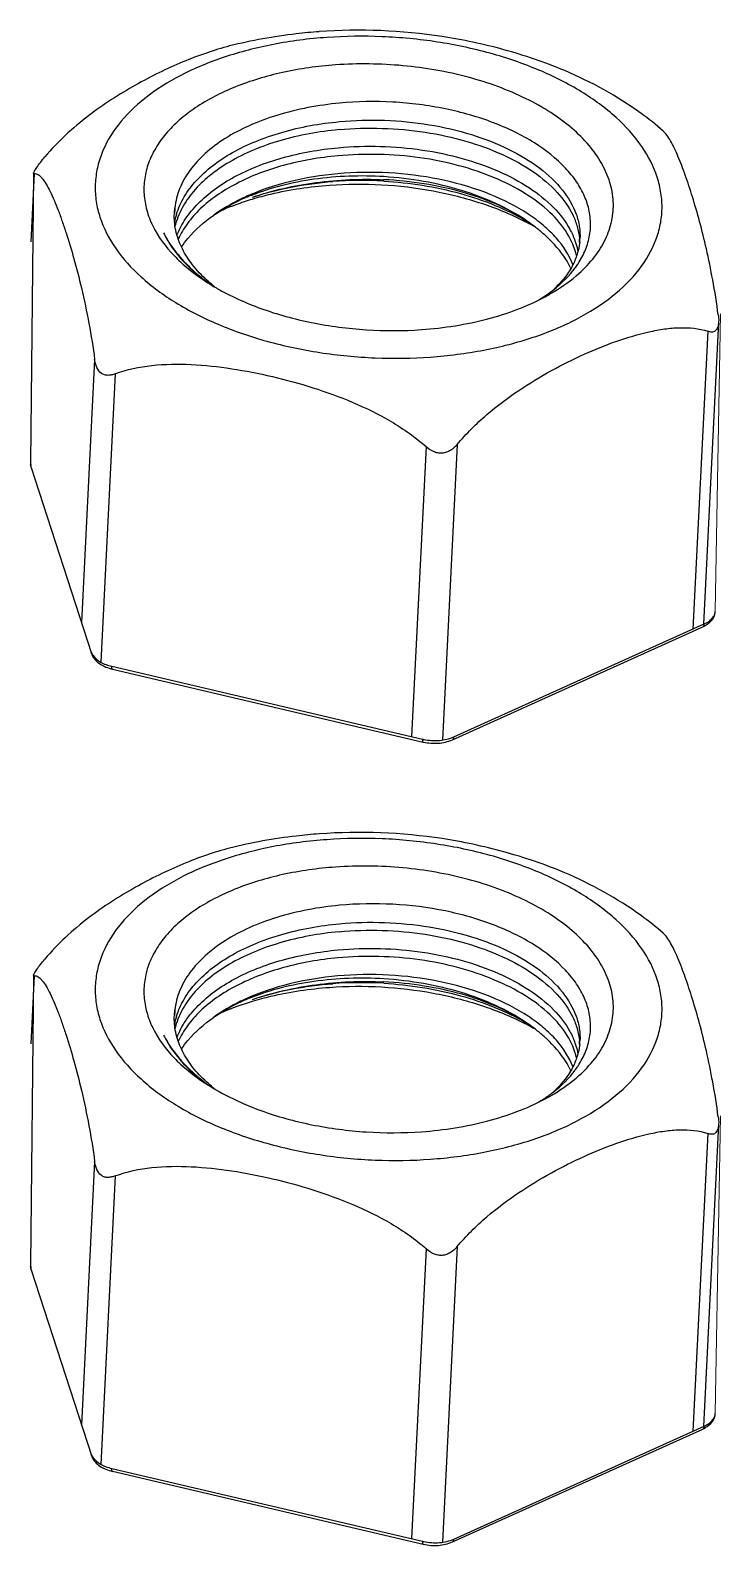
# Model space of a CAD drawing. Header units: millimetres. Extents: x 0 to 549, y 0 to 190.
# Drawn here: x 170.41 to 175.85, y 34.38 to 46.31 of the extents above; entities that cross this region are included whole.
import ezdxf

# ---------------------------------------------------------------- set-up
doc = ezdxf.new("R2010")
doc.units = ezdxf.units.MM

msp = doc.modelspace()

# ---------------------------------------------------------------- linework, layer by layer
at = {"color": 7, "linetype": 'Continuous'}
for p, q in [((170.437, 45.184), (170.412, 42.91)), ((170.443, 45.183), (170.416, 44.647)), ((173.195, 45.135), (173.194, 45.135)), ((171.546, 44.871), (171.55, 44.914)), ((171.546, 44.87), (171.546, 44.871)), ((171.987, 44.935), (171.853, 44.854)), ((171.563, 44.862), (171.563, 44.864)), ((174.736, 44.671), (174.736, 44.669)), ((175.746, 43.941), (175.628, 41.596)), ((175.832, 44.016), (175.712, 41.634)), ((170.918, 43.72), (170.814, 41.647)), ((171.08, 43.607), (170.966, 41.336)), ((173.528, 43.033), (173.413, 40.75)), ((173.773, 43.051), (173.657, 40.722)), ((170.412, 42.91), (170.416, 42.88)), ((170.417, 42.868), (170.416, 42.88)), ((170.417, 42.868), (170.892, 41.404)), ((173.735, 40.724), (175.707, 41.614)), ((173.746, 40.747), (175.719, 41.637)), ((170.892, 41.404), (170.891, 41.416)), ((171.053, 41.303), (173.501, 40.73)), ((171.058, 41.281), (173.506, 40.707)), ((170.437, 38.867), (170.412, 36.593)), ((170.443, 38.867), (170.416, 38.331)), ((173.195, 38.818), (173.194, 38.818)), ((171.546, 38.554), (171.55, 38.597)), ((171.546, 38.553), (171.546, 38.554)), ((171.563, 38.546), (171.563, 38.547)), ((171.987, 38.619), (171.853, 38.537)), ((174.736, 38.354), (174.736, 38.353)), ((175.746, 37.624), (175.628, 35.279)), ((175.832, 37.699), (175.712, 35.317)), ((170.918, 37.403), (170.814, 35.33)), ((171.08, 37.29), (170.966, 35.019)), ((173.528, 36.717), (173.413, 34.434)), ((173.773, 36.734), (173.657, 34.406)), ((170.412, 36.593), (170.416, 36.563)), ((170.417, 36.551), (170.416, 36.563)), ((170.417, 36.551), (170.892, 35.088)), ((173.735, 34.408), (175.707, 35.297)), ((173.746, 34.431), (175.719, 35.32)), ((170.892, 35.088), (170.891, 35.1)), ((171.053, 34.987), (173.501, 34.413)), ((171.058, 34.964), (173.506, 34.39))]:
    msp.add_line(p, q, dxfattribs=at)
at = {"lineweight": 13}
for p, q in [((175.806, 41.738), (175.848, 44.079)), ((175.806, 35.421), (175.848, 37.762))]:
    msp.add_line(p, q, dxfattribs=at)
at = {"color": 7, "linetype": 'Continuous'}
for centre, radius, start, end in [((172.999, 41.896), 4.416, 81.4746, 94.0626), ((173.019, 42.098), 3.031, 86.6852, 94.2788), ((172.097, 44.842), 0.551, 172.5335, 176.9726), ((172.702, 43.121), 1.937, 111.5218, 114.8547), ((172.11, 44.695), 0.573, 163.0481, 169.5818), ((173.369, 42.997), 2.038, 62.3032, 62.6683), ((173.509, 43.623), 1.439, 55.7566, 56.2012), ((173.466, 43.375), 1.669, 59.1541, 59.622), ((173.403, 43.06), 1.966, 59.8793, 62.3101), ((173.567, 43.705), 1.338, 52.0813, 55.8068), ((173.487, 43.41), 1.629, 58.1466, 59.1564), ((174.256, 44.63), 0.481, 1.4315, 4.6694), ((174.263, 44.693), 0.477, 353.8174, 357.109), ((174.111, 44.18), 0.612, 25.3039, 25.6317), ((174.115, 44.182), 0.608, 24.7645, 25.3041), ((174.126, 44.868), 0.718, 323.4374, 326.2445), ((172.729, 45.77), 1.714, 236.2045, 237.589), ((172.683, 45.536), 1.494, 232.6196, 234.2715), ((172.748, 45.588), 1.573, 231.8733, 233.7025), ((172.781, 45.853), 1.812, 237.5922, 240.0926), ((172.64, 45.271), 1.25, 231.1662, 231.6563), ((173.736, 45.309), 1.31, 301.3015, 302.8254), ((173.76, 45.272), 1.266, 302.8307, 303.4674), ((170.526, 42.904), 0.114, 177.135, 184.1285), ((170.528, 42.904), 0.117, 184.1546, 192.3439), ((170.532, 42.905), 0.121, 192.3493, 198.0069), ((175.61, 41.831), 0.238, 294.2249, 299.6054), ((170.982, 41.446), 0.0961, 198.0509, 204.5859), ((171.141, 41.633), 0.362, 254.8793, 256.8151), ((173.593, 41.122), 0.403, 256.8143, 258.0624), ((172.999, 35.579), 4.416, 81.4746, 94.0626), ((173.019, 35.781), 3.031, 86.6852, 94.2788), ((172.097, 38.525), 0.551, 172.5335, 176.9726), ((172.11, 38.379), 0.573, 163.0481, 169.5818), ((172.702, 36.805), 1.937, 111.5218, 114.8547), ((173.369, 36.68), 2.038, 62.3032, 62.6683), ((173.509, 37.306), 1.439, 55.7566, 56.2012), ((173.466, 37.059), 1.669, 59.1541, 59.622), ((173.403, 36.744), 1.966, 59.8793, 62.3101), ((173.567, 37.389), 1.338, 52.0813, 55.8068), ((173.487, 37.094), 1.629, 58.1466, 59.1564), ((174.256, 38.314), 0.481, 1.4315, 4.6694), ((174.263, 38.377), 0.477, 353.8174, 357.109), ((174.111, 37.864), 0.612, 25.3039, 25.6317), ((174.115, 37.866), 0.608, 24.7645, 25.3041), ((174.126, 38.552), 0.718, 323.4374, 326.2445), ((172.729, 39.454), 1.714, 236.2045, 237.589), ((172.683, 39.22), 1.494, 232.6196, 234.2715), ((172.748, 39.271), 1.573, 231.8733, 233.7025), ((172.781, 39.536), 1.812, 237.5922, 240.0926), ((172.64, 38.955), 1.25, 231.1662, 231.6563), ((173.736, 38.993), 1.31, 301.3015, 302.8254), ((173.76, 38.955), 1.266, 302.8307, 303.4674), ((170.526, 36.588), 0.114, 177.135, 184.1285), ((170.528, 36.588), 0.117, 184.1546, 192.3439), ((170.532, 36.589), 0.121, 192.3493, 198.0069), ((175.61, 35.514), 0.238, 294.2249, 299.6054), ((170.982, 35.13), 0.0961, 198.0509, 204.5859), ((171.141, 35.316), 0.362, 254.8793, 256.8151), ((173.593, 34.805), 0.403, 256.8143, 258.0624)]:
    msp.add_arc(centre, radius, start, end, dxfattribs=at)
for points, knots in [([(172.686, 46.3), (172.626, 46.296), (172.389, 46.274), (172.154, 46.232), (171.981, 46.188)], [0, 0, 0, 0, 0.253236, 1, 1, 1, 1]), ([(171.981, 46.188), (171.92, 46.172), (171.795, 46.134), (171.545, 46.038), (171.228, 45.883), (170.854, 45.642), (170.627, 45.435), (170.526, 45.314)], [0, 0, 0, 0, 0.111297, 0.226746, 0.468286, 0.725072, 1, 1, 1, 1]), ([(172.746, 46.255), (172.605, 46.245), (172.331, 46.21), (171.944, 46.111), (171.602, 45.97), (171.317, 45.792), (171.099, 45.582), (170.981, 45.38), (170.933, 45.213), (170.919, 45.088), (170.927, 44.962), (170.968, 44.792), (171.078, 44.581), (171.285, 44.354), (171.562, 44.153), (171.897, 43.984), (172.279, 43.853), (172.694, 43.766), (173.126, 43.724), (173.418, 43.728), (173.563, 43.738)], [0, 0, 0, 0, 0.075756, 0.147489, 0.213715, 0.273498, 0.326733, 0.374465, 0.397048, 0.419259, 0.441544, 0.464342, 0.51285, 0.567124, 0.627999, 0.695212, 0.767722, 0.843967, 0.922065, 1, 1, 1, 1]), ([(173.563, 43.738), (173.704, 43.749), (173.977, 43.784), (174.365, 43.882), (174.707, 44.023), (174.992, 44.202), (175.209, 44.412), (175.328, 44.614), (175.376, 44.78), (175.39, 44.905), (175.381, 45.031), (175.341, 45.202), (175.231, 45.413), (175.023, 45.64), (174.747, 45.841), (174.411, 46.01), (174.029, 46.14), (173.614, 46.228), (173.182, 46.269), (172.891, 46.265), (172.746, 46.255)], [0, 0, 0, 0, 0.075756, 0.147489, 0.213715, 0.273498, 0.326733, 0.374465, 0.397048, 0.419259, 0.441544, 0.464342, 0.51285, 0.567124, 0.627999, 0.695212, 0.767722, 0.843967, 0.922065, 1, 1, 1, 1]), ([(174.62, 45.994), (174.541, 46.027), (174.383, 46.087), (174.141, 46.161), (173.898, 46.22), (173.735, 46.25), (173.654, 46.263)], [0, 0, 0, 0, 0.253634, 0.504967, 0.753863, 1, 1, 1, 1]), ([(172.816, 46.039), (172.676, 46.029), (172.405, 45.991), (172.031, 45.88), (171.76, 45.742), (171.584, 45.608), (171.479, 45.502), (171.397, 45.389), (171.339, 45.269), (171.308, 45.145), (171.303, 45.019), (171.325, 44.892), (171.391, 44.721), (171.477, 44.607), (171.544, 44.537)], [0, 0, 0, 0, 0.166063, 0.320515, 0.459074, 0.52185, 0.580325, 0.634931, 0.686441, 0.735958, 0.784838, 0.834523, 0.886346, 1, 1, 1, 1]), ([(174.732, 44.397), (174.776, 44.437), (174.856, 44.52), (174.945, 44.661), (174.996, 44.81), (175.009, 44.964), (174.981, 45.118), (174.914, 45.269), (174.812, 45.413), (174.675, 45.547), (174.508, 45.67), (174.241, 45.819), (173.852, 45.959), (173.345, 46.047), (172.992, 46.051), (172.816, 46.039)], [0, 0, 0, 0, 0.054014, 0.103855, 0.150763, 0.196473, 0.242956, 0.292028, 0.34505, 0.402819, 0.465609, 0.533266, 0.680821, 0.839233, 1, 1, 1, 1]), ([(175.396, 45.518), (175.34, 45.567), (175.101, 45.756), (174.831, 45.904), (174.62, 45.994)], [0, 0, 0, 0, 0.245227, 1, 1, 1, 1]), ([(172.847, 45.738), (172.68, 45.722), (172.437, 45.677), (172.139, 45.567), (171.948, 45.467), (171.789, 45.349), (171.666, 45.216), (171.582, 45.07), (171.555, 44.965), (171.55, 44.914)], [0, 0, 0, 0, 0.30524, 0.446289, 0.577089, 0.696815, 0.805767, 0.905697, 1, 1, 1, 1]), ([(174.765, 44.542), (174.783, 44.578), (174.811, 44.652), (174.828, 44.771), (174.817, 44.89), (174.779, 45.008), (174.715, 45.123), (174.591, 45.274), (174.375, 45.443), (174.052, 45.597), (173.675, 45.704), (173.266, 45.756), (172.986, 45.751), (172.847, 45.738)], [0, 0, 0, 0, 0.045473, 0.089618, 0.133934, 0.179924, 0.228838, 0.281562, 0.399861, 0.535365, 0.68456, 0.841721, 1, 1, 1, 1]), ([(171.563, 44.864), (171.578, 44.911), (171.62, 45.006), (171.718, 45.134), (171.847, 45.251), (172.005, 45.355), (172.189, 45.442), (172.468, 45.538), (172.693, 45.578), (172.846, 45.592)], [0, 0, 0, 0, 0.095654, 0.198243, 0.30976, 0.431041, 0.561935, 0.701518, 1, 1, 1, 1]), ([(172.846, 45.592), (172.964, 45.603), (173.201, 45.61), (173.55, 45.576), (173.88, 45.5), (174.174, 45.386), (174.419, 45.24), (174.604, 45.069), (174.703, 44.903), (174.738, 44.768), (174.742, 44.702), (174.74, 44.669)], [0, 0, 0, 0, 0.153413, 0.306177, 0.453216, 0.589975, 0.71301, 0.820746, 0.914517, 0.957849, 1, 1, 1, 1]), ([(172.843, 45.529), (172.685, 45.515), (172.454, 45.473), (172.169, 45.373), (171.982, 45.281), (171.823, 45.172), (171.695, 45.05), (171.601, 44.915), (171.563, 44.817), (171.551, 44.768)], [0, 0, 0, 0, 0.30032, 0.44034, 0.571241, 0.69212, 0.802941, 0.904778, 1, 1, 1, 1]), ([(172.843, 45.529), (172.956, 45.54), (173.183, 45.546), (173.519, 45.516), (173.837, 45.447), (174.125, 45.343), (174.37, 45.209), (174.561, 45.049), (174.672, 44.895), (174.721, 44.767), (174.733, 44.703), (174.736, 44.671)], [0, 0, 0, 0, 0.151213, 0.302012, 0.447795, 0.58435, 0.708374, 0.818057, 0.913899, 0.957822, 1, 1, 1, 1]), ([(175.829, 44.071), (175.817, 44.163), (175.789, 44.337), (175.739, 44.582), (175.685, 44.8), (175.629, 44.994), (175.573, 45.165), (175.524, 45.294), (175.484, 45.383), (175.456, 45.438), (175.428, 45.483), (175.407, 45.508), (175.396, 45.518)], [0, 0, 0, 0, 0.183135, 0.346615, 0.492939, 0.624954, 0.744009, 0.849136, 0.895432, 0.936601, 0.971751, 1, 1, 1, 1]), ([(171.566, 44.697), (171.584, 44.743), (171.631, 44.832), (171.733, 44.954), (171.863, 45.065), (172.019, 45.162), (172.199, 45.245), (172.47, 45.335), (172.687, 45.373), (172.836, 45.387)], [0, 0, 0, 0, 0.096352, 0.199919, 0.31228, 0.434006, 0.564832, 0.703832, 1, 1, 1, 1]), ([(172.836, 45.387), (172.946, 45.397), (173.168, 45.404), (173.496, 45.376), (173.809, 45.31), (174.093, 45.211), (174.337, 45.083), (174.531, 44.93), (174.647, 44.781), (174.703, 44.657), (174.719, 44.594), (174.724, 44.564)], [0, 0, 0, 0, 0.149995, 0.299696, 0.444741, 0.581107, 0.705577, 0.816255, 0.91328, 0.957636, 1, 1, 1, 1]), ([(170.437, 45.187), (170.437, 45.189), (170.439, 45.194), (170.444, 45.204), (170.452, 45.217), (170.468, 45.24), (170.492, 45.273), (170.514, 45.3), (170.526, 45.314)], [0, 0, 0, 0, 0.040067, 0.108385, 0.207967, 0.336174, 0.650595, 1, 1, 1, 1]), ([(172.833, 45.323), (172.688, 45.31), (172.414, 45.263), (172.095, 45.144), (171.881, 45.016), (171.75, 44.911), (171.647, 44.795), (171.596, 44.709), (171.576, 44.665)], [0, 0, 0, 0, 0.294413, 0.56339, 0.685481, 0.798533, 0.902942, 1, 1, 1, 1]), ([(174.714, 44.537), (174.699, 44.598), (174.644, 44.724), (174.502, 44.89), (174.306, 45.036), (174.063, 45.159), (173.783, 45.253), (173.477, 45.314), (173.157, 45.34), (172.94, 45.333), (172.833, 45.323)], [0, 0, 0, 0, 0.087285, 0.185595, 0.297297, 0.422209, 0.558366, 0.70265, 0.851237, 1, 1, 1, 1]), ([(170.443, 45.183), (170.441, 45.183), (170.439, 45.183), (170.437, 45.185), (170.437, 45.186), (170.437, 45.187)], [0, 0, 0, 0, 0.530708, 0.737175, 1, 1, 1, 1]), ([(170.443, 45.183), (170.447, 45.184), (170.458, 45.183), (170.474, 45.175), (170.489, 45.163), (170.511, 45.139), (170.538, 45.098), (170.569, 45.04), (170.601, 44.971), (170.632, 44.893), (170.663, 44.807), (170.706, 44.68), (170.758, 44.505), (170.843, 44.175), (170.893, 43.909), (170.918, 43.72)], [0, 0, 0, 0, 0.009501, 0.020156, 0.032678, 0.047294, 0.082608, 0.125199, 0.173904, 0.227736, 0.285986, 0.348199, 0.483858, 0.635533, 1, 1, 1, 1]), ([(174.686, 44.463), (174.656, 44.541), (174.583, 44.652), (174.453, 44.778), (174.284, 44.903), (174.026, 45.033), (173.671, 45.139), (173.284, 45.195), (172.886, 45.195), (172.503, 45.141), (172.26, 45.066), (172.148, 45.018)], [0, 0, 0, 0, 0.088824, 0.13893, 0.193094, 0.312979, 0.445886, 0.586957, 0.730303, 0.869823, 1, 1, 1, 1]), ([(173.196, 45.159), (173.013, 45.17), (172.739, 45.161), (172.391, 45.093), (172.229, 45.042), (172.152, 45.011)], [0, 0, 0, 0, 0.518979, 0.76662, 1, 1, 1, 1]), ([(172.16, 44.997), (172.321, 45.052), (172.665, 45.129), (173.016, 45.143), (173.194, 45.135)], [0, 0, 0, 0, 0.489509, 1, 1, 1, 1]), ([(172.16, 44.997), (172.259, 45.03), (172.469, 45.084), (172.683, 45.112), (172.793, 45.121)], [0, 0, 0, 0, 0.487337, 1, 1, 1, 1]), ([(174.31, 44.819), (174.238, 44.866), (174.076, 44.951), (173.807, 45.045), (173.51, 45.109), (173.302, 45.13), (173.195, 45.135)], [0, 0, 0, 0, 0.221441, 0.465635, 0.72729, 1, 1, 1, 1]), ([(173.195, 45.124), (173.398, 45.112), (173.697, 45.066), (174.066, 44.941), (174.233, 44.86), (174.31, 44.815)], [0, 0, 0, 0, 0.524637, 0.770967, 1, 1, 1, 1]), ([(174.31, 44.819), (174.236, 44.868), (174.073, 44.957), (173.803, 45.058), (173.507, 45.128), (173.301, 45.152), (173.196, 45.159)], [0, 0, 0, 0, 0.226442, 0.472236, 0.732224, 1, 1, 1, 1]), ([(172.148, 45.018), (172.121, 45.007), (172.018, 44.96), (171.92, 44.903), (171.853, 44.854)], [0, 0, 0, 0, 0.262294, 1, 1, 1, 1]), ([(172.152, 45.011), (172.137, 45.006), (172.081, 44.983), (172.027, 44.957), (171.987, 44.935)], [0, 0, 0, 0, 0.256294, 1, 1, 1, 1]), ([(172.162, 44.983), (172.21, 44.998), (172.408, 45.051), (172.613, 45.081), (172.768, 45.092)], [0, 0, 0, 0, 0.240887, 1, 1, 1, 1]), ([(172.768, 45.092), (172.904, 45.102), (173.178, 45.104), (173.58, 45.056), (173.96, 44.96), (174.196, 44.864), (174.305, 44.807)], [0, 0, 0, 0, 0.258886, 0.517373, 0.766951, 1, 1, 1, 1]), ([(171.785, 44.359), (171.746, 44.397), (171.676, 44.473), (171.598, 44.601), (171.551, 44.734), (171.544, 44.825), (171.546, 44.87)], [0, 0, 0, 0, 0.278332, 0.53394, 0.771859, 1, 1, 1, 1]), ([(171.991, 44.924), (172.005, 44.929), (172.061, 44.951), (172.119, 44.97), (172.162, 44.983)], [0, 0, 0, 0, 0.245621, 1, 1, 1, 1]), ([(171.603, 44.606), (171.618, 44.629), (171.689, 44.724), (171.779, 44.802), (171.853, 44.854)], [0, 0, 0, 0, 0.233987, 1, 1, 1, 1]), ([(174.478, 44.685), (174.471, 44.692), (174.442, 44.718), (174.413, 44.743), (174.389, 44.761)], [0, 0, 0, 0, 0.244601, 1, 1, 1, 1]), ([(171.461, 44.716), (171.477, 44.682), (171.558, 44.541), (171.677, 44.425), (171.776, 44.349)], [0, 0, 0, 0, 0.230062, 1, 1, 1, 1]), ([(171.461, 44.716), (171.478, 44.682), (171.562, 44.544), (171.679, 44.427), (171.777, 44.35)], [0, 0, 0, 0, 0.232407, 1, 1, 1, 1]), ([(174.663, 44.445), (174.653, 44.467), (174.603, 44.556), (174.535, 44.633), (174.478, 44.685)], [0, 0, 0, 0, 0.233875, 1, 1, 1, 1]), ([(174.738, 44.642), (174.734, 44.61), (174.72, 44.545), (174.695, 44.485), (174.679, 44.455)], [0, 0, 0, 0, 0.491642, 1, 1, 1, 1]), ([(171.544, 44.537), (171.56, 44.52), (171.632, 44.45), (171.712, 44.388), (171.775, 44.346)], [0, 0, 0, 0, 0.238573, 1, 1, 1, 1]), ([(174.723, 44.469), (174.727, 44.475), (174.742, 44.499), (174.756, 44.523), (174.765, 44.542)], [0, 0, 0, 0, 0.25415, 1, 1, 1, 1]), ([(174.458, 44.216), (174.483, 44.232), (174.573, 44.297), (174.654, 44.375), (174.703, 44.441)], [0, 0, 0, 0, 0.267515, 1, 1, 1, 1]), ([(174.461, 44.211), (174.487, 44.225), (174.582, 44.279), (174.672, 44.343), (174.732, 44.397)], [0, 0, 0, 0, 0.263076, 1, 1, 1, 1]), ([(174.679, 44.455), (174.67, 44.438), (174.628, 44.369), (174.574, 44.308), (174.528, 44.266)], [0, 0, 0, 0, 0.237209, 1, 1, 1, 1]), ([(171.856, 44.298), (171.85, 44.303), (171.826, 44.322), (171.802, 44.343), (171.785, 44.359)], [0, 0, 0, 0, 0.254359, 1, 1, 1, 1]), ([(171.878, 44.282), (171.989, 44.218), (172.233, 44.108), (172.631, 43.999), (173.057, 43.944), (173.348, 43.944), (173.493, 43.955)], [0, 0, 0, 0, 0.230095, 0.479275, 0.739126, 1, 1, 1, 1]), ([(173.493, 43.955), (173.669, 43.967), (174.002, 44.019), (174.321, 44.136), (174.461, 44.211)], [0, 0, 0, 0, 0.52604, 1, 1, 1, 1]), ([(175.829, 44.071), (175.83, 44.066), (175.832, 44.048), (175.833, 44.029), (175.832, 44.015)], [0, 0, 0, 0, 0.257672, 1, 1, 1, 1]), ([(173.773, 43.051), (173.844, 43.135), (173.998, 43.287), (174.251, 43.477), (174.509, 43.633), (174.768, 43.762), (175.024, 43.866), (175.237, 43.93), (175.404, 43.961), (175.559, 43.975), (175.676, 43.965), (175.746, 43.941)], [0, 0, 0, 0, 0.147327, 0.287824, 0.421919, 0.550562, 0.674018, 0.791427, 0.847317, 0.900906, 1, 1, 1, 1]), ([(175.832, 44.015), (175.831, 44.007), (175.83, 43.992), (175.824, 43.967), (175.811, 43.946), (175.792, 43.936), (175.777, 43.934), (175.762, 43.936), (175.751, 43.939), (175.746, 43.941)], [0, 0, 0, 0, 0.166485, 0.3172, 0.55953, 0.66364, 0.768227, 0.879634, 1, 1, 1, 1]), ([(171.08, 43.607), (171.071, 43.603), (171.052, 43.597), (171.024, 43.593), (170.996, 43.597), (170.961, 43.613), (170.93, 43.657), (170.921, 43.698), (170.918, 43.72)], [0, 0, 0, 0, 0.124, 0.243206, 0.358897, 0.475089, 0.72442, 1, 1, 1, 1]), ([(171.08, 43.607), (171.172, 43.642), (171.373, 43.682), (171.682, 43.686), (172, 43.651), (172.32, 43.588), (172.639, 43.501), (172.954, 43.387), (173.257, 43.238), (173.444, 43.108), (173.528, 43.033)], [0, 0, 0, 0, 0.113928, 0.233666, 0.357027, 0.482733, 0.610196, 0.739216, 0.86954, 1, 1, 1, 1]), ([(173.655, 42.981), (173.643, 42.98), (173.619, 42.982), (173.575, 42.997), (173.545, 43.018), (173.528, 43.033)], [0, 0, 0, 0, 0.249658, 0.499424, 1, 1, 1, 1]), ([(173.773, 43.051), (173.758, 43.033), (173.732, 43.008), (173.69, 42.987), (173.666, 42.982), (173.655, 42.981)], [0, 0, 0, 0, 0.500543, 0.750728, 1, 1, 1, 1]), ([(175.719, 41.637), (175.731, 41.643), (175.754, 41.655), (175.782, 41.679), (175.801, 41.707), (175.806, 41.728), (175.806, 41.738)], [0, 0, 0, 0, 0.294307, 0.555132, 0.786484, 1, 1, 1, 1]), ([(175.727, 41.624), (175.748, 41.636), (175.778, 41.66), (175.801, 41.703), (175.806, 41.726), (175.806, 41.738)], [0, 0, 0, 0, 0.511056, 0.756475, 1, 1, 1, 1]), ([(175.707, 41.614), (175.711, 41.616), (175.717, 41.623), (175.719, 41.632), (175.719, 41.637)], [0, 0, 0, 0, 0.440885, 1, 1, 1, 1]), ([(170.892, 41.404), (170.897, 41.39), (170.913, 41.361), (170.949, 41.327), (170.994, 41.301), (171.029, 41.289), (171.047, 41.284)], [0, 0, 0, 0, 0.228884, 0.468403, 0.72505, 1, 1, 1, 1]), ([(170.895, 41.406), (170.896, 41.405), (170.899, 41.398), (170.903, 41.392), (170.906, 41.387)], [0, 0, 0, 0, 0.243215, 1, 1, 1, 1]), ([(170.906, 41.387), (170.921, 41.366), (170.968, 41.33), (171.022, 41.31), (171.053, 41.303)], [0, 0, 0, 0, 0.450074, 1, 1, 1, 1]), ([(171.058, 41.281), (171.057, 41.282), (171.054, 41.285), (171.053, 41.293), (171.054, 41.299), (171.053, 41.303)], [0, 0, 0, 0, 0.246221, 0.498556, 1, 1, 1, 1]), ([(173.506, 40.707), (173.504, 40.708), (173.502, 40.711), (173.501, 40.72), (173.502, 40.726), (173.501, 40.73)], [0, 0, 0, 0, 0.246221, 0.498556, 1, 1, 1, 1]), ([(173.506, 40.707), (173.545, 40.698), (173.623, 40.692), (173.7, 40.709), (173.735, 40.724)], [0, 0, 0, 0, 0.513773, 1, 1, 1, 1]), ([(173.509, 40.728), (173.55, 40.719), (173.631, 40.714), (173.711, 40.731), (173.746, 40.747)], [0, 0, 0, 0, 0.519809, 1, 1, 1, 1]), ([(173.735, 40.724), (173.738, 40.726), (173.745, 40.733), (173.746, 40.742), (173.746, 40.747)], [0, 0, 0, 0, 0.440885, 1, 1, 1, 1]), ([(172.686, 39.984), (172.626, 39.979), (172.389, 39.957), (172.154, 39.915), (171.981, 39.871)], [0, 0, 0, 0, 0.253236, 1, 1, 1, 1]), ([(171.981, 39.871), (171.92, 39.856), (171.795, 39.818), (171.545, 39.721), (171.228, 39.566), (170.854, 39.326), (170.627, 39.118), (170.526, 38.997)], [0, 0, 0, 0, 0.111297, 0.226746, 0.468286, 0.725072, 1, 1, 1, 1]), ([(172.746, 39.938), (172.605, 39.928), (172.331, 39.893), (171.944, 39.794), (171.602, 39.654), (171.317, 39.475), (171.099, 39.265), (170.981, 39.063), (170.933, 38.897), (170.919, 38.772), (170.927, 38.646), (170.968, 38.475), (171.078, 38.264), (171.285, 38.037), (171.562, 37.836), (171.897, 37.667), (172.279, 37.537), (172.694, 37.449), (173.126, 37.407), (173.418, 37.411), (173.563, 37.422)], [0, 0, 0, 0, 0.075756, 0.147489, 0.213715, 0.273498, 0.326733, 0.374465, 0.397048, 0.419259, 0.441544, 0.464342, 0.51285, 0.567124, 0.627999, 0.695212, 0.767722, 0.843967, 0.922065, 1, 1, 1, 1]), ([(173.563, 37.422), (173.704, 37.432), (173.977, 37.467), (174.365, 37.566), (174.707, 37.707), (174.992, 37.885), (175.209, 38.095), (175.328, 38.297), (175.376, 38.464), (175.39, 38.589), (175.381, 38.715), (175.341, 38.885), (175.231, 39.096), (175.023, 39.323), (174.747, 39.524), (174.411, 39.693), (174.029, 39.824), (173.614, 39.911), (173.182, 39.953), (172.891, 39.949), (172.746, 39.938)], [0, 0, 0, 0, 0.075756, 0.147489, 0.213715, 0.273498, 0.326733, 0.374465, 0.397048, 0.419259, 0.441544, 0.464342, 0.51285, 0.567124, 0.627999, 0.695212, 0.767722, 0.843967, 0.922065, 1, 1, 1, 1]), ([(174.62, 39.677), (174.541, 39.711), (174.383, 39.771), (174.141, 39.844), (173.898, 39.904), (173.735, 39.934), (173.654, 39.946)], [0, 0, 0, 0, 0.253634, 0.504967, 0.753863, 1, 1, 1, 1]), ([(172.816, 39.722), (172.676, 39.712), (172.405, 39.675), (172.031, 39.563), (171.76, 39.425), (171.584, 39.292), (171.479, 39.186), (171.397, 39.072), (171.339, 38.953), (171.308, 38.829), (171.303, 38.702), (171.325, 38.576), (171.391, 38.405), (171.477, 38.29), (171.544, 38.221)], [0, 0, 0, 0, 0.166063, 0.320515, 0.459074, 0.52185, 0.580325, 0.634931, 0.686441, 0.735958, 0.784838, 0.834523, 0.886346, 1, 1, 1, 1]), ([(174.732, 38.08), (174.776, 38.12), (174.856, 38.203), (174.945, 38.344), (174.996, 38.494), (175.009, 38.648), (174.981, 38.802), (174.914, 38.952), (174.812, 39.096), (174.675, 39.23), (174.508, 39.353), (174.241, 39.502), (173.852, 39.642), (173.345, 39.73), (172.992, 39.735), (172.816, 39.722)], [0, 0, 0, 0, 0.054014, 0.103855, 0.150763, 0.196473, 0.242956, 0.292028, 0.34505, 0.402819, 0.465609, 0.533266, 0.680821, 0.839233, 1, 1, 1, 1]), ([(175.396, 39.201), (175.34, 39.25), (175.101, 39.439), (174.831, 39.587), (174.62, 39.677)], [0, 0, 0, 0, 0.245227, 1, 1, 1, 1]), ([(172.847, 39.421), (172.68, 39.406), (172.437, 39.361), (172.139, 39.251), (171.948, 39.15), (171.789, 39.032), (171.666, 38.899), (171.582, 38.753), (171.555, 38.648), (171.55, 38.597)], [0, 0, 0, 0, 0.30524, 0.446289, 0.577089, 0.696815, 0.805767, 0.905697, 1, 1, 1, 1]), ([(174.765, 38.225), (174.783, 38.261), (174.811, 38.336), (174.828, 38.454), (174.817, 38.573), (174.779, 38.691), (174.715, 38.806), (174.591, 38.957), (174.375, 39.126), (174.052, 39.281), (173.675, 39.388), (173.266, 39.439), (172.986, 39.434), (172.847, 39.421)], [0, 0, 0, 0, 0.045473, 0.089618, 0.133934, 0.179924, 0.228838, 0.281562, 0.399861, 0.535365, 0.68456, 0.841721, 1, 1, 1, 1]), ([(171.563, 38.547), (171.578, 38.595), (171.62, 38.689), (171.718, 38.818), (171.847, 38.935), (172.005, 39.038), (172.189, 39.126), (172.468, 39.222), (172.693, 39.262), (172.846, 39.276)], [0, 0, 0, 0, 0.095654, 0.198243, 0.30976, 0.431041, 0.561935, 0.701518, 1, 1, 1, 1]), ([(172.846, 39.276), (172.964, 39.287), (173.201, 39.293), (173.55, 39.259), (173.88, 39.183), (174.174, 39.07), (174.419, 38.924), (174.604, 38.752), (174.703, 38.586), (174.738, 38.452), (174.742, 38.385), (174.74, 38.353)], [0, 0, 0, 0, 0.153413, 0.306177, 0.453216, 0.589975, 0.71301, 0.820746, 0.914517, 0.957849, 1, 1, 1, 1]), ([(172.843, 39.213), (172.685, 39.198), (172.454, 39.156), (172.169, 39.056), (171.982, 38.964), (171.823, 38.856), (171.695, 38.733), (171.601, 38.599), (171.563, 38.501), (171.551, 38.452)], [0, 0, 0, 0, 0.30032, 0.44034, 0.571241, 0.69212, 0.802941, 0.904778, 1, 1, 1, 1]), ([(172.843, 39.213), (172.956, 39.223), (173.183, 39.23), (173.519, 39.2), (173.837, 39.131), (174.125, 39.027), (174.37, 38.892), (174.561, 38.733), (174.672, 38.578), (174.721, 38.45), (174.733, 38.386), (174.736, 38.354)], [0, 0, 0, 0, 0.151213, 0.302012, 0.447795, 0.58435, 0.708374, 0.818057, 0.913899, 0.957822, 1, 1, 1, 1]), ([(175.829, 37.755), (175.817, 37.847), (175.789, 38.021), (175.739, 38.266), (175.685, 38.483), (175.629, 38.677), (175.573, 38.849), (175.524, 38.977), (175.484, 39.066), (175.456, 39.122), (175.428, 39.167), (175.407, 39.192), (175.396, 39.201)], [0, 0, 0, 0, 0.183135, 0.346615, 0.492939, 0.624954, 0.744009, 0.849136, 0.895432, 0.936601, 0.971751, 1, 1, 1, 1]), ([(171.566, 38.381), (171.584, 38.426), (171.631, 38.516), (171.733, 38.638), (171.863, 38.748), (172.019, 38.845), (172.199, 38.928), (172.47, 39.018), (172.687, 39.056), (172.836, 39.07)], [0, 0, 0, 0, 0.096352, 0.199919, 0.31228, 0.434006, 0.564832, 0.703832, 1, 1, 1, 1]), ([(172.836, 39.07), (172.946, 39.08), (173.168, 39.087), (173.496, 39.059), (173.809, 38.994), (174.093, 38.895), (174.337, 38.766), (174.531, 38.613), (174.647, 38.464), (174.703, 38.34), (174.719, 38.278), (174.724, 38.247)], [0, 0, 0, 0, 0.149995, 0.299696, 0.444741, 0.581107, 0.705577, 0.816255, 0.91328, 0.957636, 1, 1, 1, 1]), ([(170.437, 38.87), (170.437, 38.872), (170.439, 38.878), (170.444, 38.887), (170.452, 38.9), (170.468, 38.924), (170.492, 38.957), (170.514, 38.984), (170.526, 38.997)], [0, 0, 0, 0, 0.040067, 0.108385, 0.207967, 0.336174, 0.650595, 1, 1, 1, 1]), ([(172.833, 39.007), (172.688, 38.994), (172.414, 38.946), (172.095, 38.827), (171.881, 38.7), (171.75, 38.594), (171.647, 38.478), (171.596, 38.392), (171.576, 38.348)], [0, 0, 0, 0, 0.294413, 0.56339, 0.685481, 0.798533, 0.902942, 1, 1, 1, 1]), ([(174.714, 38.22), (174.699, 38.282), (174.644, 38.408), (174.502, 38.573), (174.306, 38.72), (174.063, 38.842), (173.783, 38.936), (173.477, 38.998), (173.157, 39.024), (172.94, 39.017), (172.833, 39.007)], [0, 0, 0, 0, 0.087285, 0.185595, 0.297297, 0.422209, 0.558366, 0.70265, 0.851237, 1, 1, 1, 1]), ([(170.443, 38.867), (170.441, 38.867), (170.439, 38.866), (170.437, 38.868), (170.437, 38.87), (170.437, 38.87)], [0, 0, 0, 0, 0.530708, 0.737175, 1, 1, 1, 1]), ([(170.443, 38.867), (170.447, 38.867), (170.458, 38.866), (170.474, 38.859), (170.489, 38.846), (170.511, 38.822), (170.538, 38.782), (170.569, 38.723), (170.601, 38.654), (170.632, 38.576), (170.663, 38.49), (170.706, 38.363), (170.758, 38.188), (170.843, 37.858), (170.893, 37.592), (170.918, 37.403)], [0, 0, 0, 0, 0.009501, 0.020156, 0.032678, 0.047294, 0.082608, 0.125199, 0.173904, 0.227736, 0.285986, 0.348199, 0.483858, 0.635533, 1, 1, 1, 1]), ([(174.686, 38.146), (174.656, 38.224), (174.583, 38.336), (174.453, 38.461), (174.284, 38.586), (174.026, 38.716), (173.671, 38.822), (173.284, 38.878), (172.886, 38.879), (172.503, 38.824), (172.26, 38.749), (172.148, 38.702)], [0, 0, 0, 0, 0.088824, 0.13893, 0.193094, 0.312979, 0.445886, 0.586957, 0.730303, 0.869823, 1, 1, 1, 1]), ([(173.196, 38.842), (173.013, 38.853), (172.739, 38.844), (172.391, 38.777), (172.229, 38.725), (172.152, 38.695)], [0, 0, 0, 0, 0.518979, 0.76662, 1, 1, 1, 1]), ([(172.16, 38.68), (172.321, 38.735), (172.665, 38.812), (173.016, 38.827), (173.194, 38.818)], [0, 0, 0, 0, 0.489509, 1, 1, 1, 1]), ([(172.16, 38.68), (172.259, 38.713), (172.469, 38.768), (172.683, 38.796), (172.793, 38.804)], [0, 0, 0, 0, 0.487337, 1, 1, 1, 1]), ([(172.768, 38.775), (172.904, 38.785), (173.178, 38.787), (173.58, 38.739), (173.96, 38.644), (174.196, 38.547), (174.305, 38.491)], [0, 0, 0, 0, 0.258886, 0.517373, 0.766951, 1, 1, 1, 1]), ([(174.31, 38.502), (174.238, 38.549), (174.076, 38.634), (173.807, 38.728), (173.51, 38.792), (173.302, 38.813), (173.195, 38.818)], [0, 0, 0, 0, 0.221441, 0.465635, 0.72729, 1, 1, 1, 1]), ([(173.195, 38.807), (173.398, 38.796), (173.697, 38.749), (174.066, 38.625), (174.233, 38.544), (174.31, 38.499)], [0, 0, 0, 0, 0.524637, 0.770967, 1, 1, 1, 1]), ([(174.31, 38.502), (174.236, 38.552), (174.073, 38.641), (173.803, 38.741), (173.507, 38.811), (173.301, 38.835), (173.196, 38.842)], [0, 0, 0, 0, 0.226442, 0.472236, 0.732224, 1, 1, 1, 1]), ([(172.148, 38.702), (172.121, 38.69), (172.018, 38.644), (171.92, 38.586), (171.853, 38.537)], [0, 0, 0, 0, 0.262294, 1, 1, 1, 1]), ([(172.152, 38.695), (172.137, 38.689), (172.081, 38.666), (172.027, 38.64), (171.987, 38.619)], [0, 0, 0, 0, 0.256294, 1, 1, 1, 1]), ([(171.991, 38.607), (172.005, 38.613), (172.061, 38.634), (172.119, 38.653), (172.162, 38.667)], [0, 0, 0, 0, 0.245621, 1, 1, 1, 1]), ([(172.162, 38.667), (172.21, 38.681), (172.408, 38.734), (172.613, 38.764), (172.768, 38.775)], [0, 0, 0, 0, 0.240887, 1, 1, 1, 1]), ([(171.785, 38.043), (171.746, 38.08), (171.676, 38.157), (171.598, 38.285), (171.551, 38.418), (171.544, 38.509), (171.546, 38.553)], [0, 0, 0, 0, 0.278332, 0.53394, 0.771859, 1, 1, 1, 1]), ([(171.603, 38.29), (171.618, 38.313), (171.689, 38.407), (171.779, 38.486), (171.853, 38.537)], [0, 0, 0, 0, 0.233987, 1, 1, 1, 1]), ([(174.478, 38.369), (174.471, 38.375), (174.442, 38.402), (174.413, 38.427), (174.389, 38.445)], [0, 0, 0, 0, 0.244601, 1, 1, 1, 1]), ([(171.461, 38.399), (171.477, 38.366), (171.558, 38.225), (171.677, 38.108), (171.776, 38.032)], [0, 0, 0, 0, 0.230062, 1, 1, 1, 1]), ([(171.461, 38.399), (171.478, 38.366), (171.562, 38.227), (171.679, 38.11), (171.777, 38.034)], [0, 0, 0, 0, 0.232407, 1, 1, 1, 1]), ([(174.663, 38.129), (174.653, 38.15), (174.603, 38.239), (174.535, 38.316), (174.478, 38.369)], [0, 0, 0, 0, 0.233875, 1, 1, 1, 1]), ([(174.738, 38.325), (174.734, 38.293), (174.72, 38.229), (174.695, 38.168), (174.679, 38.139)], [0, 0, 0, 0, 0.491642, 1, 1, 1, 1]), ([(171.544, 38.221), (171.56, 38.203), (171.632, 38.133), (171.712, 38.072), (171.775, 38.029)], [0, 0, 0, 0, 0.238573, 1, 1, 1, 1]), ([(174.723, 38.153), (174.727, 38.159), (174.742, 38.182), (174.756, 38.207), (174.765, 38.225)], [0, 0, 0, 0, 0.25415, 1, 1, 1, 1]), ([(174.458, 37.899), (174.483, 37.916), (174.573, 37.98), (174.654, 38.059), (174.703, 38.124)], [0, 0, 0, 0, 0.267515, 1, 1, 1, 1]), ([(174.461, 37.894), (174.487, 37.908), (174.582, 37.962), (174.672, 38.026), (174.732, 38.08)], [0, 0, 0, 0, 0.263076, 1, 1, 1, 1]), ([(174.679, 38.139), (174.67, 38.122), (174.628, 38.052), (174.574, 37.991), (174.528, 37.95)], [0, 0, 0, 0, 0.237209, 1, 1, 1, 1]), ([(171.856, 37.981), (171.85, 37.986), (171.826, 38.006), (171.802, 38.027), (171.785, 38.043)], [0, 0, 0, 0, 0.254359, 1, 1, 1, 1]), ([(171.878, 37.966), (171.989, 37.902), (172.233, 37.792), (172.631, 37.683), (173.057, 37.627), (173.348, 37.628), (173.493, 37.638)], [0, 0, 0, 0, 0.230095, 0.479275, 0.739126, 1, 1, 1, 1]), ([(173.493, 37.638), (173.669, 37.651), (174.002, 37.703), (174.321, 37.82), (174.461, 37.894)], [0, 0, 0, 0, 0.52604, 1, 1, 1, 1]), ([(175.829, 37.755), (175.83, 37.75), (175.832, 37.731), (175.833, 37.712), (175.832, 37.698)], [0, 0, 0, 0, 0.257672, 1, 1, 1, 1]), ([(173.773, 36.734), (173.844, 36.818), (173.998, 36.97), (174.251, 37.16), (174.509, 37.316), (174.768, 37.445), (175.024, 37.55), (175.237, 37.614), (175.404, 37.645), (175.559, 37.659), (175.676, 37.648), (175.746, 37.624)], [0, 0, 0, 0, 0.147327, 0.287824, 0.421919, 0.550562, 0.674018, 0.791427, 0.847317, 0.900906, 1, 1, 1, 1]), ([(175.832, 37.698), (175.831, 37.69), (175.83, 37.676), (175.824, 37.65), (175.811, 37.629), (175.792, 37.619), (175.777, 37.617), (175.762, 37.619), (175.751, 37.622), (175.746, 37.624)], [0, 0, 0, 0, 0.166485, 0.3172, 0.55953, 0.66364, 0.768227, 0.879634, 1, 1, 1, 1]), ([(171.08, 37.29), (171.071, 37.287), (171.052, 37.281), (171.024, 37.277), (170.996, 37.28), (170.961, 37.297), (170.93, 37.341), (170.921, 37.382), (170.918, 37.403)], [0, 0, 0, 0, 0.124, 0.243206, 0.358897, 0.475089, 0.72442, 1, 1, 1, 1]), ([(171.08, 37.29), (171.172, 37.325), (171.373, 37.366), (171.682, 37.369), (172, 37.334), (172.32, 37.272), (172.639, 37.184), (172.954, 37.07), (173.257, 36.922), (173.444, 36.792), (173.528, 36.717)], [0, 0, 0, 0, 0.113928, 0.233666, 0.357027, 0.482733, 0.610196, 0.739216, 0.86954, 1, 1, 1, 1]), ([(173.655, 36.664), (173.643, 36.664), (173.619, 36.665), (173.575, 36.68), (173.545, 36.701), (173.528, 36.717)], [0, 0, 0, 0, 0.249658, 0.499424, 1, 1, 1, 1]), ([(173.773, 36.734), (173.758, 36.716), (173.732, 36.691), (173.69, 36.67), (173.666, 36.665), (173.655, 36.664)], [0, 0, 0, 0, 0.500543, 0.750728, 1, 1, 1, 1]), ([(175.719, 35.32), (175.731, 35.326), (175.754, 35.339), (175.782, 35.363), (175.801, 35.39), (175.806, 35.411), (175.806, 35.421)], [0, 0, 0, 0, 0.294307, 0.555132, 0.786484, 1, 1, 1, 1]), ([(175.727, 35.308), (175.748, 35.32), (175.778, 35.344), (175.801, 35.386), (175.806, 35.409), (175.806, 35.421)], [0, 0, 0, 0, 0.511056, 0.756475, 1, 1, 1, 1]), ([(175.707, 35.297), (175.711, 35.299), (175.717, 35.306), (175.719, 35.315), (175.719, 35.32)], [0, 0, 0, 0, 0.440885, 1, 1, 1, 1]), ([(170.892, 35.088), (170.897, 35.073), (170.913, 35.045), (170.949, 35.01), (170.994, 34.984), (171.029, 34.972), (171.047, 34.967)], [0, 0, 0, 0, 0.228884, 0.468403, 0.72505, 1, 1, 1, 1]), ([(170.895, 35.09), (170.896, 35.088), (170.899, 35.081), (170.903, 35.075), (170.906, 35.071)], [0, 0, 0, 0, 0.243215, 1, 1, 1, 1]), ([(170.906, 35.071), (170.921, 35.05), (170.968, 35.013), (171.022, 34.994), (171.053, 34.987)], [0, 0, 0, 0, 0.450074, 1, 1, 1, 1]), ([(171.058, 34.964), (171.057, 34.965), (171.054, 34.968), (171.053, 34.977), (171.054, 34.983), (171.053, 34.987)], [0, 0, 0, 0, 0.246221, 0.498556, 1, 1, 1, 1]), ([(173.506, 34.39), (173.504, 34.392), (173.502, 34.395), (173.501, 34.403), (173.502, 34.409), (173.501, 34.413)], [0, 0, 0, 0, 0.246221, 0.498556, 1, 1, 1, 1]), ([(173.506, 34.39), (173.545, 34.381), (173.623, 34.375), (173.7, 34.392), (173.735, 34.408)], [0, 0, 0, 0, 0.513773, 1, 1, 1, 1]), ([(173.509, 34.411), (173.55, 34.402), (173.631, 34.397), (173.711, 34.415), (173.746, 34.431)], [0, 0, 0, 0, 0.519809, 1, 1, 1, 1]), ([(173.735, 34.408), (173.738, 34.409), (173.745, 34.416), (173.746, 34.426), (173.746, 34.431)], [0, 0, 0, 0, 0.440885, 1, 1, 1, 1])]:
    msp.add_open_spline(points, degree=3, knots=knots, dxfattribs=at)

doc.saveas('drawing.dxf')
